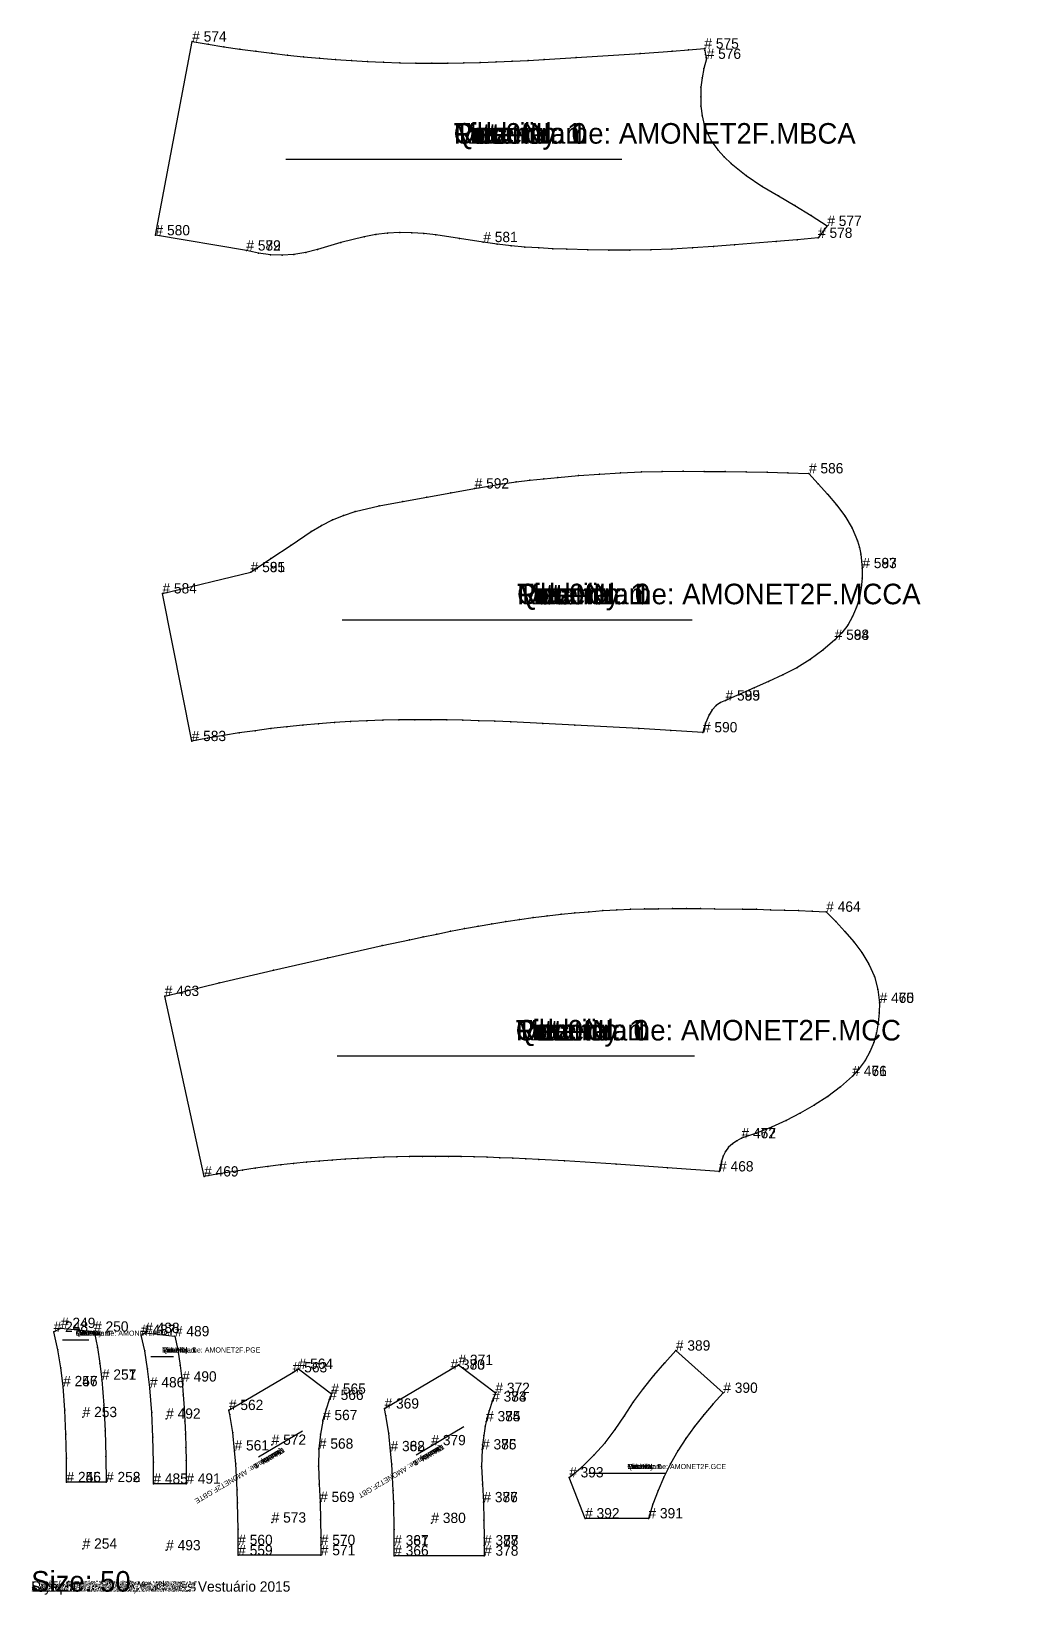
# Model space of a CAD drawing. Header units: metres. Extents: x 0 to 4558, y -3 to 2880.
# Drawn here: x 0 to 961, y -3 to 1517 of the extents above; entities that cross this region are included whole.
import ezdxf

# ---------------------------------------------------------------- set-up
doc = ezdxf.new("R2010")
doc.units = ezdxf.units.M

# ---------------------------------------------------------------- blocks, each defined once
blk = doc.blocks.new('1')
at = {"layer": '1'}
blk.add_text('Size: 50', height=10, dxfattribs=at).set_placement((0, 0))
blk = doc.blocks.new('2')
at = {"layer": '1'}
blk.add_text('Size: 50', height=20, dxfattribs=at).set_placement((0, 0))
blk = doc.blocks.new('3')
at = {"layer": '1'}
blk.add_text('Size: 50', height=20, dxfattribs=at).set_placement((0, 0))
blk = doc.blocks.new('4')
at = {"layer": '1'}
blk.add_text('Size: 50', height=20, dxfattribs=at).set_placement((0, 0))
blk = doc.blocks.new('5')
at = {"layer": '1'}
blk.add_text('Size: 50', height=5, dxfattribs=at).set_placement((0, 0))
blk = doc.blocks.new('6')
at = {"layer": '1'}
blk.add_text('Size: 50', height=20, dxfattribs=at).set_placement((0, 0))
blk = doc.blocks.new('7')
at = {"layer": '1'}
blk.add_text('Size: 50', height=20, dxfattribs=at).set_placement((0, 0))
blk = doc.blocks.new('8')
at = {"layer": '1'}
blk.add_lwpolyline([(1061.6, 883.5), (1061.6, 898.2), (1061, 913), (1060, 927.7), (1058.3, 942.3), (1055.6, 956.8), (1052.1, 971.1), (1046.7, 987.3), (1040.8, 1003.3), (1033.6, 1018.7), (1076.5, 1057.3), (1083.3, 1063.2), (1125.8, 1041.5), (1124.3, 1032.7), (1123.9, 1029), (1123, 1021.6), (1122.3, 1014.2), (1122.1, 1010.4), (1121.7, 1005.6), (1121.6, 996), (1122, 986.4), (1122.4, 981.6), (1124.8, 962.8), (1127.6, 944.1), (1129.4, 925.3), (1129.8, 918.3), (1130.2, 904.4), (1130.3, 890.5), (1130.3, 883.5)], close=True, dxfattribs=at)
at = {"layer": '13'}
for p in [(1091.3, 950.2), (1091.3, 814.5)]:
    blk.add_point(p, dxfattribs=at)
at = {"layer": '2'}
for p in [(1076.5, 1057.3), (1083.3, 1063.2), (1125.8, 1041.5), (1033.6, 1018.7), (1124.3, 1032.7), (1122.1, 1010.4), (1122.4, 981.6), (1052.1, 971.1), (1129.4, 925.3), (1061.6, 883.5), (1130.3, 883.5)]:
    blk.add_point(p, dxfattribs=at)
at = {"layer": '3'}
for p in [(1123, 1021.6), (1123.9, 1029), (1040.8, 1003.3), (1121.7, 1005.6), (1122.3, 1014.2), (1121.6, 996), (1046.7, 987.3), (1122, 986.4), (1124.8, 962.8), (1055.6, 956.8), (1058.3, 942.3), (1127.6, 944.1), (1060, 927.7), (1061, 913), (1129.8, 918.3), (1061.6, 898.2), (1130.2, 904.4), (1130.3, 890.5)]:
    blk.add_point(p, dxfattribs=at)
at = {"layer": '4'}
for p in [(1076.5, 1057.3, 4.4), (1124.3, 1032.7, 3.6), (1122.1, 1010.4, 3), (1122.4, 981.6, 3), (1052.1, 971.1, 3), (1129.4, 925.3, 3), (1061.6, 883.5, 3), (1130.3, 883.5, 3)]:
    blk.add_point(p, dxfattribs=at)
at = {"layer": '7'}
blk.add_line((1059.5, 1016.9), (1107.9, 1016.9), dxfattribs=at)
at = {"layer": '84'}
blk.add_lwpolyline([(1061.6, 883.5), (1061.6, 898.2), (1061, 913), (1060, 927.7), (1058.3, 942.3), (1055.6, 956.8), (1052.1, 971.1), (1046.7, 987.3), (1040.8, 1003.3), (1033.6, 1018.7), (1076.5, 1057.3), (1083.3, 1063.2), (1125.8, 1041.5), (1124.3, 1032.7), (1123.9, 1029), (1123, 1021.6), (1122.3, 1014.2), (1122.1, 1010.4), (1121.7, 1005.6), (1121.6, 996), (1122, 986.4), (1122.4, 981.6), (1124.8, 962.8), (1127.6, 944.1), (1129.4, 925.3), (1129.8, 918.3), (1130.2, 904.4), (1130.3, 890.5), (1130.3, 883.5)], close=True, dxfattribs=at)
at = {"layer": '1'}
for s, height, p in [('# 176', 10, (1076.5, 1057.3)), ('# 177', 10, (1124.3, 1032.7)), ('Tilt: 0', 5, (1083.7, 1020.6)), ('Quantity: 1', 5, (1083.7, 1020.6)), ('Piece Name: AMONET2F.GC', 5, (1083.7, 1020.6)), ('Rotation: 0', 5, (1083.7, 1020.6)), ('Fold: N', 5, (1083.7, 1020.6)), ('Material: 1', 5, (1083.7, 1020.6)), ('# 178', 10, (1122.1, 1010.4)), ('# 179', 10, (1122.4, 981.6)), ('# 175', 10, (1052.1, 971.1)), ('# 180', 10, (1129.4, 925.3)), ('# 174', 10, (1061.6, 883.5)), ('# 181', 10, (1130.3, 883.5)), ('Size: 50', 5, (0, 0))]:
    blk.add_text(s, height=height, dxfattribs=at).set_placement(p)
at = {"layer": '13'}
for s, p in [('# 172', (1091.3, 950.2)), ('# 173', (1091.3, 814.5))]:
    blk.add_text(s, height=10, dxfattribs=at).set_placement(p)
at = {"layer": '2'}
for s, p in [('# 164', (1076.5, 1057.3)), ('# 165', (1083.3, 1063.2)), ('# 166', (1125.8, 1041.5)), ('# 167', (1124.3, 1032.7)), ('# 163', (1033.6, 1018.7)), ('# 168', (1122.1, 1010.4)), ('# 169', (1122.4, 981.6)), ('# 162', (1052.1, 971.1)), ('# 170', (1129.4, 925.3)), ('# 161', (1061.6, 883.5)), ('# 171', (1130.3, 883.5))]:
    blk.add_text(s, height=10, dxfattribs=at).set_placement(p)
blk = doc.blocks.new('9')
at = {"layer": '1'}
blk.add_text('Size: 50', height=5, dxfattribs=at).set_placement((0, 0))
blk = doc.blocks.new('10')
at = {"layer": '1'}
blk.add_text('Size: 50', height=20, dxfattribs=at).set_placement((0, 0))
blk = doc.blocks.new('11')
at = {"layer": '1'}
blk.add_lwpolyline([(34.3, 106.4), (34.3, 129.7), (33.7, 153.1), (32.6, 176.4), (31, 199.7), (28.7, 217.4), (25.9, 235.1), (21.8, 252.5), (28.9, 256.2), (61.1, 252.7), (64.5, 237.2), (66.8, 221.6), (68.7, 206), (70.6, 181.2), (71.9, 156.3), (72.6, 131.3), (72.7, 106.4)], close=True, dxfattribs=at)
at = {"layer": '13'}
for p in [(50, 169.6), (50, 41.7)]:
    blk.add_point(p, dxfattribs=at)
at = {"layer": '2'}
for p in [(21.8, 252.5), (28.9, 256.2), (61.1, 252.7), (31, 199.7), (68.7, 206), (34.3, 106.4), (72.7, 106.4)]:
    blk.add_point(p, dxfattribs=at)
at = {"layer": '3'}
for p in [(25.9, 235.1), (64.5, 237.2), (28.7, 217.4), (66.8, 221.6), (32.6, 176.4), (70.6, 181.2), (33.7, 153.1), (71.9, 156.3), (34.3, 129.7), (72.6, 131.3)]:
    blk.add_point(p, dxfattribs=at)
at = {"layer": '4'}
for p in [(31, 199.7, 3), (68.7, 206, 3), (34.3, 106.4, 3), (72.7, 106.4, 3)]:
    blk.add_point(p, dxfattribs=at)
at = {"layer": '7'}
blk.add_line((30.5, 244.9), (55.9, 244.9), dxfattribs=at)
at = {"layer": '84'}
blk.add_lwpolyline([(34.3, 106.4), (34.3, 129.7), (33.7, 153.1), (32.6, 176.4), (31, 199.7), (28.7, 217.4), (25.9, 235.1), (21.8, 252.5), (28.9, 256.2), (61.1, 252.7), (64.5, 237.2), (66.8, 221.6), (68.7, 206), (70.6, 181.2), (71.9, 156.3), (72.6, 131.3), (72.7, 106.4)], close=True, dxfattribs=at)
at = {"layer": '1'}
for s, height, p in [('Tilt: 0', 5, (43.2, 248.7)), ('Quantity: 1', 5, (43.2, 248.7)), ('Piece Name: AMONET2F.PG', 5, (43.2, 248.7)), ('Rotation: 0', 5, (43.2, 248.7)), ('Fold: N', 5, (43.2, 248.7)), ('Material: 1', 5, (43.2, 248.7)), ('# 257', 10, (68.7, 206)), ('# 256', 10, (31, 199.7)), ('# 255', 10, (34.3, 106.4)), ('# 258', 10, (72.7, 106.4)), ('Size: 50', 20, (0, 0))]:
    blk.add_text(s, height=height, dxfattribs=at).set_placement(p)
at = {"layer": '13'}
for s, p in [('# 253', (50, 169.6)), ('# 254', (50, 41.7))]:
    blk.add_text(s, height=10, dxfattribs=at).set_placement(p)
at = {"layer": '2'}
for s, p in [('# 248', (21.8, 252.5)), ('# 249', (28.9, 256.2)), ('# 250', (61.1, 252.7)), ('# 251', (68.7, 206)), ('# 247', (31, 199.7)), ('# 246', (34.3, 106.4)), ('# 252', (72.7, 106.4))]:
    blk.add_text(s, height=10, dxfattribs=at).set_placement(p)
blk = doc.blocks.new('12')
at = {"layer": '1'}
blk.add_text('Size: 50', height=5, dxfattribs=at).set_placement((0, 0))
blk = doc.blocks.new('13')
at = {"layer": '1'}
blk.add_text('Size: 50', height=10, dxfattribs=at).set_placement((0, 0))
blk = doc.blocks.new('14')
at = {"layer": '1'}
blk.add_text('Size: 50', height=20, dxfattribs=at).set_placement((0, 0))
blk = doc.blocks.new('15')
at = {"layer": '1'}
blk.add_text('Size: 50', height=20, dxfattribs=at).set_placement((0, 0))
blk = doc.blocks.new('16')
at = {"layer": '1'}
blk.add_text('Size: 50', height=20, dxfattribs=at).set_placement((0, 0))
blk = doc.blocks.new('17')
at = {"layer": '1'}
blk.add_text('Size: 50', height=10, dxfattribs=at).set_placement((0, 0))
blk = doc.blocks.new('18')
at = {"layer": '1'}
blk.add_lwpolyline([(353, 34.9), (353, 44.9), (352.9, 60.3), (352.5, 85.7), (352, 98.4), (351.4, 111.1), (350.5, 123.8), (349.4, 136.5), (347.6, 153.9), (344.9, 171.3), (343.6, 177.9), (407.7, 215.8), (415.5, 220.3), (451.4, 193.1), (450.7, 191.4), (449.5, 188.1), (448.6, 185.9), (448.2, 184.7), (445.3, 175.6), (443, 168), (442.3, 165.5), (441.4, 160.9), (440, 151.9), (438.8, 142.7), (438.4, 138.2), (438, 121.5), (438.8, 104.4), (439.7, 86.9), (440, 69.5), (440.3, 52.2), (440.3, 44.9), (440.3, 34.9)], close=True, dxfattribs=at)
at = {"layer": '13'}
for p in [(389.1, 142.3), (389.1, 66.7)]:
    blk.add_point(p, dxfattribs=at)
at = {"layer": '2'}
for p in [(407.7, 215.8), (415.5, 220.3), (448.2, 184.7), (451.4, 193.1), (343.6, 177.9), (442.3, 165.5), (438.4, 138.2), (349.4, 136.5), (439.7, 86.9), (353, 44.9), (353, 34.9), (440.3, 44.9), (440.3, 34.9)]:
    blk.add_point(p, dxfattribs=at)
at = {"layer": '3'}
for p in [(448.6, 185.9), (449.5, 188.1), (450.7, 191.4), (344.9, 171.3), (443, 168), (445.3, 175.6), (347.6, 153.9), (441.4, 160.9), (438.8, 142.7), (440, 151.9), (350.5, 123.8), (351.4, 111.1), (438, 121.5), (352, 98.4), (438.8, 104.4), (352.5, 85.7), (440, 69.5), (352.9, 60.3), (440.3, 52.2)]:
    blk.add_point(p, dxfattribs=at)
at = {"layer": '4'}
for p in [(407.7, 215.8, 3), (448.2, 184.7, 3), (442.3, 165.5, 3), (438.4, 138.2, 3), (349.4, 136.5, 3), (439.7, 86.9, 3), (353, 44.9, 3), (440.3, 44.9, 3)]:
    blk.add_point(p, dxfattribs=at)
at = {"layer": '7'}
blk.add_line((420.7, 160.1), (374.3, 132.7), dxfattribs=at)
at = {"layer": '84'}
blk.add_lwpolyline([(353, 34.9), (353, 44.9), (352.9, 60.3), (352.5, 85.7), (352, 98.4), (351.4, 111.1), (350.5, 123.8), (349.4, 136.5), (347.6, 153.9), (344.9, 171.3), (343.6, 177.9), (407.7, 215.8), (415.5, 220.3), (451.4, 193.1), (450.7, 191.4), (449.5, 188.1), (448.6, 185.9), (448.2, 184.7), (445.3, 175.6), (443, 168), (442.3, 165.5), (441.4, 160.9), (440, 151.9), (438.8, 142.7), (438.4, 138.2), (438, 121.5), (438.8, 104.4), (439.7, 86.9), (440, 69.5), (440.3, 52.2), (440.3, 44.9), (440.3, 34.9)], close=True, dxfattribs=at)
at = {"layer": '1'}
for s, height, p in [('# 383', 10, (407.7, 215.8)), ('# 384', 10, (448.2, 184.7)), ('# 385', 10, (442.3, 165.5)), ('# 382', 10, (349.4, 136.5)), ('# 386', 10, (438.4, 138.2)), ('# 387', 10, (439.7, 86.9)), ('# 381', 10, (353, 44.9)), ('# 388', 10, (440.3, 44.9)), ('Size: 50', 20, (0, 0))]:
    blk.add_text(s, height=height, dxfattribs=at).set_placement(p)
for s in ['Piece Name: AMONET2F.GBT', 'Quantity: 1', 'Rotation: 0', 'Material: 1', 'Fold: N', 'Tilt: 0']:
    blk.add_text(s, height=5, rotation=210.52, dxfattribs=at).set_placement((399.4, 143.2))
at = {"layer": '13'}
for s, p in [('# 379', (389.1, 142.3)), ('# 380', (389.1, 66.7))]:
    blk.add_text(s, height=10, dxfattribs=at).set_placement(p)
at = {"layer": '2'}
for s, p in [('# 371', (415.5, 220.3)), ('# 370', (407.7, 215.8)), ('# 372', (451.4, 193.1)), ('# 369', (343.6, 177.9)), ('# 373', (448.2, 184.7)), ('# 374', (442.3, 165.5)), ('# 368', (349.4, 136.5)), ('# 375', (438.4, 138.2)), ('# 376', (439.7, 86.9)), ('# 367', (353, 44.9)), ('# 377', (440.3, 44.9)), ('# 366', (353, 34.9)), ('# 378', (440.3, 34.9))]:
    blk.add_text(s, height=10, dxfattribs=at).set_placement(p)
blk = doc.blocks.new('19')
at = {"layer": '1'}
blk.add_lwpolyline([(626.9, 234.3), (673, 193.2), (663.3, 182.6), (654, 171.7), (645, 160.5), (636.5, 148.9), (628.7, 136.8), (621.7, 124.3), (615.3, 111.4), (609.6, 98.3), (604.6, 84.9), (600.2, 71.2), (538.6, 71.2), (523.1, 111), (535.6, 121.4), (547.2, 132.7), (558, 144.7), (567.9, 157.5), (576.9, 171), (585.7, 184.5), (595.3, 197.5), (605.5, 210.1), (616, 222.4)], close=True, dxfattribs=at)
at = {"layer": '2'}
for p in [(626.9, 234.3), (673, 193.2), (523.1, 111), (538.6, 71.2), (600.2, 71.2)]:
    blk.add_point(p, dxfattribs=at)
at = {"layer": '3'}
for p in [(616, 222.4), (605.5, 210.1), (585.7, 184.5), (595.3, 197.5), (663.3, 182.6), (576.9, 171), (654, 171.7), (567.9, 157.5), (645, 160.5), (558, 144.7), (628.7, 136.8), (636.5, 148.9), (547.2, 132.7), (621.7, 124.3), (535.6, 121.4), (615.3, 111.4), (609.6, 98.3), (604.6, 84.9)]:
    blk.add_point(p, dxfattribs=at)
at = {"layer": '7'}
blk.add_line((542.3, 115.3), (617.2, 115.3), dxfattribs=at)
at = {"layer": '84'}
blk.add_lwpolyline([(626.9, 234.3), (673, 193.2), (663.3, 182.6), (654, 171.7), (645, 160.5), (636.5, 148.9), (628.7, 136.8), (621.7, 124.3), (615.3, 111.4), (609.6, 98.3), (604.6, 84.9), (600.2, 71.2), (538.6, 71.2), (523.1, 111), (535.6, 121.4), (547.2, 132.7), (558, 144.7), (567.9, 157.5), (576.9, 171), (585.7, 184.5), (595.3, 197.5), (605.5, 210.1), (616, 222.4)], close=True, dxfattribs=at)
at = {"layer": '1'}
for s, p in [('Tilt: 0', (579.7, 119.1)), ('Quantity: 1', (579.7, 119.1)), ('Piece Name: AMONET2F.GCE', (579.7, 119.1)), ('Rotation: 0', (579.7, 119.1)), ('Fold: N', (579.7, 119.1)), ('Material: 1', (579.7, 119.1)), ('Size: 50', (0, 0))]:
    blk.add_text(s, height=5, dxfattribs=at).set_placement(p)
at = {"layer": '2'}
for s, p in [('# 389', (626.9, 234.3)), ('# 390', (673, 193.2)), ('# 393', (523.1, 111)), ('# 392', (538.6, 71.2)), ('# 391', (600.2, 71.2))]:
    blk.add_text(s, height=10, dxfattribs=at).set_placement(p)
blk = doc.blocks.new('20')
at = {"layer": '1'}
blk.add_text('Size: 50', height=5, dxfattribs=at).set_placement((0, 0))
blk = doc.blocks.new('21')
at = {"layer": '1'}
blk.add_text('Size: 50', height=20, dxfattribs=at).set_placement((0, 0))
blk = doc.blocks.new('22')
at = {"layer": '1'}
blk.add_text('Size: 50', height=20, dxfattribs=at).set_placement((0, 0))
blk = doc.blocks.new('23')
at = {"layer": '1'}
blk.add_lwpolyline([(129.8, 578.9), (182.7, 591.6), (235.5, 604), (288.4, 616.1), (341.3, 627.9), (367.9, 633.6), (381.2, 636.5), (394.5, 639.2), (407.8, 641.9), (421.2, 644.4), (434.6, 646.9), (448, 649.2), (461.4, 651.4), (474.8, 653.4), (488.2, 655.2), (501.7, 656.9), (515.2, 658.5), (528.7, 659.8), (542.2, 660.9), (555.8, 661.9), (569.4, 662.6), (582.9, 663.2), (596.5, 663.6), (610.1, 663.8), (623.7, 663.9), (637.3, 664), (650.9, 663.9), (664.5, 663.8), (691.7, 663.4), (705.2, 663.2), (718.8, 662.8), (732.4, 662.5), (746, 662), (759.5, 661.5), (773.1, 660.8), (782.3, 651.4), (791.2, 641.7), (799.8, 631.7), (807.7, 621.2), (814.6, 609.9), (819.9, 597.9), (823.4, 585.4), (825, 572.2), (824.7, 562.5), (823.6, 552.8), (822, 543.1), (819.4, 533.7), (815.6, 524.7), (810.8, 516.2), (805.1, 508.4), (798.5, 501.1), (786.9, 490.6), (774.6, 481.1), (761.5, 472.7), (747.9, 465.1), (734, 458), (719.9, 451.6), (705.4, 445.7), (690.7, 440.6), (686.1, 438.3), (681.9, 435.4), (678.1, 431.9), (675, 427.9), (672.8, 423.3), (671.3, 418.3), (668.9, 408.4), (618.8, 412), (568.7, 415.4), (518.6, 418.6), (493.5, 420), (480.9, 420.7), (468.4, 421.3), (455.8, 421.8), (443.3, 422.2), (430.7, 422.5), (418.2, 422.8), (405.6, 423), (393, 423), (380.5, 423), (367.9, 422.9), (355.4, 422.6), (342.8, 422.2), (330.3, 421.7), (317.7, 421.1), (305.2, 420.4), (292.6, 419.5), (280.1, 418.5), (267.6, 417.4), (255.1, 416.1), (242.7, 414.7), (230.2, 413.2), (217.8, 411.5), (205.3, 409.7), (192.9, 407.8), (180.5, 405.7), (168.1, 403.5)], close=True, dxfattribs=at)
at = {"layer": '2'}
for p in [(773.1, 660.8), (129.8, 578.9), (825, 572.2), (798.5, 501.1), (690.7, 440.6), (168.1, 403.5), (668.9, 408.4)]:
    blk.add_point(p, dxfattribs=at)
at = {"layer": '3'}
for p in [(488.2, 655.2), (501.7, 656.9), (515.2, 658.5), (528.7, 659.8), (542.2, 660.9), (555.8, 661.9), (569.4, 662.6), (582.9, 663.2), (596.5, 663.6), (610.1, 663.8), (623.7, 663.9), (637.3, 664), (650.9, 663.9), (664.5, 663.8), (691.7, 663.4), (705.2, 663.2), (718.8, 662.8), (732.4, 662.5), (746, 662), (759.5, 661.5), (394.5, 639.2), (407.8, 641.9), (421.2, 644.4), (434.6, 646.9), (448, 649.2), (461.4, 651.4), (474.8, 653.4), (782.3, 651.4), (791.2, 641.7), (341.3, 627.9), (367.9, 633.6), (381.2, 636.5), (799.8, 631.7), (288.4, 616.1), (807.7, 621.2), (814.6, 609.9), (235.5, 604), (819.9, 597.9), (182.7, 591.6), (823.4, 585.4), (824.7, 562.5), (823.6, 552.8), (819.4, 533.7), (822, 543.1), (815.6, 524.7), (805.1, 508.4), (810.8, 516.2), (786.9, 490.6), (761.5, 472.7), (774.6, 481.1), (734, 458), (747.9, 465.1), (705.4, 445.7), (719.9, 451.6), (675, 427.9), (678.1, 431.9), (681.9, 435.4), (686.1, 438.3), (217.8, 411.5), (230.2, 413.2), (242.7, 414.7), (255.1, 416.1), (267.6, 417.4), (280.1, 418.5), (292.6, 419.5), (305.2, 420.4), (317.7, 421.1), (330.3, 421.7), (342.8, 422.2), (355.4, 422.6), (367.9, 422.9), (380.5, 423), (393, 423), (405.6, 423), (418.2, 422.8), (430.7, 422.5), (443.3, 422.2), (455.8, 421.8), (468.4, 421.3), (480.9, 420.7), (493.5, 420), (518.6, 418.6), (568.7, 415.4), (618.8, 412), (671.3, 418.3), (672.8, 423.3), (180.5, 405.7), (192.9, 407.8), (205.3, 409.7)]:
    blk.add_point(p, dxfattribs=at)
at = {"layer": '4'}
for p in [(825, 572.2, 7.5), (798.5, 501.1, 7.5), (690.7, 440.6, 7.5)]:
    blk.add_point(p, dxfattribs=at)
at = {"layer": '7'}
blk.add_line((297.4, 520.7), (645, 520.7), dxfattribs=at)
at = {"layer": '84'}
blk.add_lwpolyline([(129.8, 578.9), (182.7, 591.6), (235.5, 604), (288.4, 616.1), (341.3, 627.9), (367.9, 633.6), (381.2, 636.5), (394.5, 639.2), (407.8, 641.9), (421.2, 644.4), (434.6, 646.9), (448, 649.2), (461.4, 651.4), (474.8, 653.4), (488.2, 655.2), (501.7, 656.9), (515.2, 658.5), (528.7, 659.8), (542.2, 660.9), (555.8, 661.9), (569.4, 662.6), (582.9, 663.2), (596.5, 663.6), (610.1, 663.8), (623.7, 663.9), (637.3, 664), (650.9, 663.9), (664.5, 663.8), (691.7, 663.4), (705.2, 663.2), (718.8, 662.8), (732.4, 662.5), (746, 662), (759.5, 661.5), (773.1, 660.8), (782.3, 651.4), (791.2, 641.7), (799.8, 631.7), (807.7, 621.2), (814.6, 609.9), (819.9, 597.9), (823.4, 585.4), (825, 572.2), (824.7, 562.5), (823.6, 552.8), (822, 543.1), (819.4, 533.7), (815.6, 524.7), (810.8, 516.2), (805.1, 508.4), (798.5, 501.1), (786.9, 490.6), (774.6, 481.1), (761.5, 472.7), (747.9, 465.1), (734, 458), (719.9, 451.6), (705.4, 445.7), (690.7, 440.6), (686.1, 438.3), (681.9, 435.4), (678.1, 431.9), (675, 427.9), (672.8, 423.3), (671.3, 418.3), (668.9, 408.4), (618.8, 412), (568.7, 415.4), (518.6, 418.6), (493.5, 420), (480.9, 420.7), (468.4, 421.3), (455.8, 421.8), (443.3, 422.2), (430.7, 422.5), (418.2, 422.8), (405.6, 423), (393, 423), (380.5, 423), (367.9, 422.9), (355.4, 422.6), (342.8, 422.2), (330.3, 421.7), (317.7, 421.1), (305.2, 420.4), (292.6, 419.5), (280.1, 418.5), (267.6, 417.4), (255.1, 416.1), (242.7, 414.7), (230.2, 413.2), (217.8, 411.5), (205.3, 409.7), (192.9, 407.8), (180.5, 405.7), (168.1, 403.5)], close=True, dxfattribs=at)
at = {"layer": '1'}
for s, height, p in [('# 470', 10, (825, 572.2)), ('Tilt: 0', 20, (471.2, 535.7)), ('Quantity: 1', 20, (471.2, 535.7)), ('Piece Name: AMONET2F.MCC', 20, (471.2, 535.7)), ('Rotation: 0', 20, (471.2, 535.7)), ('Fold: N', 20, (471.2, 535.7)), ('Material: 1', 20, (471.2, 535.7)), ('# 471', 10, (798.5, 501.1)), ('# 472', 10, (690.7, 440.6)), ('Size: 50', 20, (0, 0))]:
    blk.add_text(s, height=height, dxfattribs=at).set_placement(p)
at = {"layer": '2'}
for s, p in [('# 464', (773.1, 660.8)), ('# 463', (129.8, 578.9)), ('# 465', (825, 572.2)), ('# 466', (798.5, 501.1)), ('# 467', (690.7, 440.6)), ('# 469', (168.1, 403.5)), ('# 468', (668.9, 408.4))]:
    blk.add_text(s, height=10, dxfattribs=at).set_placement(p)
blk = doc.blocks.new('24')
at = {"layer": '1'}
blk.add_lwpolyline([(1472.1, 1312.9), (1461.2, 1313.8), (1444.9, 1315.4), (1428.6, 1317.1), (1412.4, 1318.9), (1396.1, 1321), (1377.3, 1323.5), (1358.4, 1326.3), (1339.6, 1329.4), (1320.9, 1332.9), (1302.2, 1336.7), (1283.6, 1341), (1265.1, 1345.6), (1246.6, 1350.5), (1235.5, 1353.2), (1224.6, 1356.5), (1203.2, 1364), (1192.8, 1368.1), (1182.6, 1372.7), (1172.9, 1378), (1163.9, 1384.6), (1156.2, 1392.1), (1149.7, 1400.8), (1144.5, 1410.1), (1140.9, 1420), (1139.1, 1429.3), (1138.8, 1439), (1140, 1448.9), (1142.5, 1459.2), (1168.3, 1456.7), (1223, 1450), (1277.6, 1443.4), (1332.4, 1436.7), (1387.1, 1430.1), (1496.5, 1416.8), (1511, 1415.2), (1525.5, 1413.8), (1540, 1412.5), (1554.5, 1411.3), (1569, 1410.4), (1583.5, 1409.6), (1598.1, 1409), (1612.6, 1408.6), (1627.1, 1408.4), (1641.7, 1408.4), (1656.2, 1408.6), (1670.7, 1408.8), (1685.3, 1409.2), (1699.8, 1409.7), (1728.9, 1410.6), (1786.8, 1412.5), (1815.8, 1413.5), (1844.8, 1414.7), (1873.5, 1415.5), (1878.9, 1412.5), (1865, 1336.3), (1861, 1294.2), (1665.5, 1294.2), (1649.3, 1295.1), (1633.2, 1296.1), (1617.1, 1297.3), (1601, 1298.6), (1584.9, 1300.2), (1568.8, 1301.9), (1536.6, 1305.4)], close=True, dxfattribs=at)
at = {"layer": '2'}
for p in [(1142.5, 1459.2), (1168.3, 1456.7), (1496.5, 1416.8), (1844.8, 1414.7), (1873.5, 1415.5), (1878.9, 1412.5), (1246.6, 1350.5), (1865, 1336.3), (1461.2, 1313.8), (1472.1, 1312.9), (1665.5, 1294.2), (1861, 1294.2)]:
    blk.add_point(p, dxfattribs=at)
at = {"layer": '3'}
for p in [(1140, 1448.9), (1223, 1450), (1138.8, 1439), (1139.1, 1429.3), (1277.6, 1443.4), (1332.4, 1436.7), (1387.1, 1430.1), (1140.9, 1420), (1511, 1415.2), (1525.5, 1413.8), (1815.8, 1413.5), (1144.5, 1410.1), (1149.7, 1400.8), (1540, 1412.5), (1554.5, 1411.3), (1569, 1410.4), (1583.5, 1409.6), (1598.1, 1409), (1612.6, 1408.6), (1627.1, 1408.4), (1641.7, 1408.4), (1656.2, 1408.6), (1670.7, 1408.8), (1685.3, 1409.2), (1699.8, 1409.7), (1728.9, 1410.6), (1786.8, 1412.5), (1156.2, 1392.1), (1163.9, 1384.6), (1172.9, 1378), (1182.6, 1372.7), (1192.8, 1368.1), (1203.2, 1364), (1224.6, 1356.5), (1235.5, 1353.2), (1265.1, 1345.6), (1283.6, 1341), (1302.2, 1336.7), (1320.9, 1332.9), (1339.6, 1329.4), (1358.4, 1326.3), (1377.3, 1323.5), (1396.1, 1321), (1412.4, 1318.9), (1428.6, 1317.1), (1444.9, 1315.4), (1536.6, 1305.4), (1568.8, 1301.9), (1584.9, 1300.2), (1601, 1298.6), (1617.1, 1297.3), (1633.2, 1296.1), (1649.3, 1295.1)]:
    blk.add_point(p, dxfattribs=at)
at = {"layer": '7'}
blk.add_line((1357.4, 1368.5), (1727.4, 1368.5), dxfattribs=at)
at = {"layer": '84'}
blk.add_lwpolyline([(1472.1, 1312.9), (1461.2, 1313.8), (1444.9, 1315.4), (1428.6, 1317.1), (1412.4, 1318.9), (1396.1, 1321), (1377.3, 1323.5), (1358.4, 1326.3), (1339.6, 1329.4), (1320.9, 1332.9), (1302.2, 1336.7), (1283.6, 1341), (1265.1, 1345.6), (1246.6, 1350.5), (1235.5, 1353.2), (1224.6, 1356.5), (1203.2, 1364), (1192.8, 1368.1), (1182.6, 1372.7), (1172.9, 1378), (1163.9, 1384.6), (1156.2, 1392.1), (1149.7, 1400.8), (1144.5, 1410.1), (1140.9, 1420), (1139.1, 1429.3), (1138.8, 1439), (1140, 1448.9), (1142.5, 1459.2), (1168.3, 1456.7), (1223, 1450), (1277.6, 1443.4), (1332.4, 1436.7), (1387.1, 1430.1), (1496.5, 1416.8), (1511, 1415.2), (1525.5, 1413.8), (1540, 1412.5), (1554.5, 1411.3), (1569, 1410.4), (1583.5, 1409.6), (1598.1, 1409), (1612.6, 1408.6), (1627.1, 1408.4), (1641.7, 1408.4), (1656.2, 1408.6), (1670.7, 1408.8), (1685.3, 1409.2), (1699.8, 1409.7), (1728.9, 1410.6), (1786.8, 1412.5), (1815.8, 1413.5), (1844.8, 1414.7), (1873.5, 1415.5), (1878.9, 1412.5), (1865, 1336.3), (1861, 1294.2), (1665.5, 1294.2), (1649.3, 1295.1), (1633.2, 1296.1), (1617.1, 1297.3), (1601, 1298.6), (1584.9, 1300.2), (1568.8, 1301.9), (1536.6, 1305.4)], close=True, dxfattribs=at)
at = {"layer": '1'}
for s, p in [('Tilt: 0', (1542.4, 1383.5)), ('Quantity: 1', (1542.4, 1383.5)), ('Piece Name: AMONET2F.P10', (1542.4, 1383.5)), ('Rotation: 0', (1542.4, 1383.5)), ('Fold: N', (1542.4, 1383.5)), ('Material: 1', (1542.4, 1383.5)), ('Size: 50', (0, 0))]:
    blk.add_text(s, height=20, dxfattribs=at).set_placement(p)
at = {"layer": '2'}
for s, p in [('# 476', (1142.5, 1459.2)), ('# 477', (1168.3, 1456.7)), ('# 478', (1496.5, 1416.8)), ('# 479', (1844.8, 1414.7)), ('# 480', (1873.5, 1415.5)), ('# 481', (1878.9, 1412.5)), ('# 475', (1246.6, 1350.5)), ('# 482', (1865, 1336.3)), ('# 474', (1461.2, 1313.8)), ('# 473', (1472.1, 1312.9)), ('# 484', (1665.5, 1294.2)), ('# 483', (1861, 1294.2))]:
    blk.add_text(s, height=10, dxfattribs=at).set_placement(p)
blk = doc.blocks.new('25')
at = {"layer": '1'}
blk.add_lwpolyline([(118.8, 104.9), (118.8, 125.8), (118.2, 150), (117.1, 174.2), (115.4, 198.2), (115.4, 198.5), (113.1, 216.4), (110.3, 234.2), (106.8, 249.4), (110.8, 251.4), (139.7, 248.2), (142.6, 235.1), (144.8, 219.7), (146.8, 204.2), (147.8, 191.4), (148.7, 178.6), (149.4, 165.8), (150, 153), (150.4, 140.2), (150.6, 127.3), (150.8, 104.9)], close=True, dxfattribs=at)
at = {"layer": '13'}
for p in [(131.2, 168.1), (131.2, 40.2)]:
    blk.add_point(p, dxfattribs=at)
at = {"layer": '2'}
for p in [(106.8, 249.4), (110.8, 251.4), (139.7, 248.2), (115.4, 198.5), (146.8, 204.2), (118.8, 104.9), (150.8, 104.9)]:
    blk.add_point(p, dxfattribs=at)
at = {"layer": '3'}
for p in [(110.3, 234.2), (142.6, 235.1), (113.1, 216.4), (144.8, 219.7), (115.4, 198.2), (147.8, 191.4), (117.1, 174.2), (148.7, 178.6), (149.4, 165.8), (150, 153), (118.2, 150), (150.4, 140.2), (118.8, 125.8), (150.6, 127.3)]:
    blk.add_point(p, dxfattribs=at)
at = {"layer": '7'}
blk.add_line((116.4, 228.7), (138.3, 228.7), dxfattribs=at)
at = {"layer": '84'}
blk.add_lwpolyline([(118.8, 104.9), (118.8, 125.8), (118.2, 150), (117.1, 174.2), (115.4, 198.2), (115.4, 198.5), (113.1, 216.4), (110.3, 234.2), (106.8, 249.4), (110.8, 251.4), (139.7, 248.2), (142.6, 235.1), (144.8, 219.7), (146.8, 204.2), (147.8, 191.4), (148.7, 178.6), (149.4, 165.8), (150, 153), (150.4, 140.2), (150.6, 127.3), (150.8, 104.9)], close=True, dxfattribs=at)
at = {"layer": '1'}
for s, height, p in [('Tilt: 0', 5, (127.3, 232.4)), ('Quantity: 1', 5, (127.3, 232.4)), ('Piece Name: AMONET2F.PGE', 5, (127.3, 232.4)), ('Rotation: 0', 5, (127.3, 232.4)), ('Fold: N', 5, (127.3, 232.4)), ('Material: 1', 5, (127.3, 232.4)), ('Size: 50', 20, (0, 0))]:
    blk.add_text(s, height=height, dxfattribs=at).set_placement(p)
at = {"layer": '13'}
for s, p in [('# 492', (131.2, 168.1)), ('# 493', (131.2, 40.2))]:
    blk.add_text(s, height=10, dxfattribs=at).set_placement(p)
at = {"layer": '2'}
for s, p in [('# 487', (106.8, 249.4)), ('# 488', (110.8, 251.4)), ('# 489', (139.7, 248.2)), ('# 490', (146.8, 204.2)), ('# 486', (115.4, 198.5)), ('# 485', (118.8, 104.9)), ('# 491', (150.8, 104.9))]:
    blk.add_text(s, height=10, dxfattribs=at).set_placement(p)
blk = doc.blocks.new('26')
at = {"layer": '1'}
blk.add_text('Size: 50', height=5, dxfattribs=at).set_placement((0, 0))
blk = doc.blocks.new('27')
at = {"layer": '1'}
blk.add_text('Size: 50', height=20, dxfattribs=at).set_placement((0, 0))
blk = doc.blocks.new('28')
at = {"layer": '1'}
blk.add_text('Size: 50', height=20, dxfattribs=at).set_placement((0, 0))
blk = doc.blocks.new('29')
at = {"layer": '1'}
blk.add_lwpolyline([(201.3, 35.3), (201.3, 45.3), (201.2, 60.7), (200.7, 86.2), (200.3, 99), (199.6, 111.7), (198.8, 124.3), (197.7, 136.9), (197.7, 137.2), (195.9, 154.8), (193.1, 172.3), (192.2, 176.5), (254.3, 213.1), (260, 216.5), (291.9, 192.3), (291.5, 191.1), (290.6, 188.8), (290, 187.1), (289.7, 186.3), (286.7, 177.2), (284.5, 169.5), (283.7, 166.7), (283.5, 165.8), (281.3, 152.9), (279.7, 138.9), (279.7, 138.5), (279.3, 121.9), (280, 104.6), (280.9, 87.1), (281.3, 69.8), (281.6, 52.5), (281.6, 45.3), (281.6, 35.3)], close=True, dxfattribs=at)
at = {"layer": '13'}
for p in [(233.8, 142.7), (233.8, 67.1)]:
    blk.add_point(p, dxfattribs=at)
at = {"layer": '2'}
for p in [(254.3, 213.1), (260, 216.5), (289.7, 186.3), (291.9, 192.3), (192.2, 176.5), (283.7, 166.7), (197.7, 137.2), (279.7, 138.9), (280.9, 87.1), (201.3, 45.3), (201.3, 35.3), (281.6, 45.3), (281.6, 35.3)]:
    blk.add_point(p, dxfattribs=at)
at = {"layer": '3'}
for p in [(290, 187.1), (290.6, 188.8), (291.5, 191.1), (193.1, 172.3), (284.5, 169.5), (286.7, 177.2), (195.9, 154.8), (281.3, 152.9), (283.5, 165.8), (197.7, 136.9), (279.7, 138.5), (198.8, 124.3), (279.3, 121.9), (199.6, 111.7), (200.3, 99), (280, 104.6), (200.7, 86.2), (281.3, 69.8), (201.2, 60.7), (281.6, 52.5)]:
    blk.add_point(p, dxfattribs=at)
at = {"layer": '7'}
blk.add_line((263.9, 156.1), (221, 130.8), dxfattribs=at)
at = {"layer": '84'}
blk.add_lwpolyline([(201.3, 35.3), (201.3, 45.3), (201.2, 60.7), (200.7, 86.2), (200.3, 99), (199.6, 111.7), (198.8, 124.3), (197.7, 136.9), (197.7, 137.2), (195.9, 154.8), (193.1, 172.3), (192.2, 176.5), (254.3, 213.1), (260, 216.5), (291.9, 192.3), (291.5, 191.1), (290.6, 188.8), (290, 187.1), (289.7, 186.3), (286.7, 177.2), (284.5, 169.5), (283.7, 166.7), (283.5, 165.8), (281.3, 152.9), (279.7, 138.9), (279.7, 138.5), (279.3, 121.9), (280, 104.6), (280.9, 87.1), (281.3, 69.8), (281.6, 52.5), (281.6, 45.3), (281.6, 35.3)], close=True, dxfattribs=at)
at = {"layer": '1'}
for s in ['Piece Name: AMONET2F.GBTE', 'Quantity: 1', 'Rotation: 0', 'Material: 1', 'Fold: N', 'Tilt: 0']:
    blk.add_text(s, height=5, rotation=210.52, dxfattribs=at).set_placement((244.3, 140.2))
blk.add_text('Size: 50', height=20, dxfattribs=at).set_placement((0, 0))
at = {"layer": '13'}
for s, p in [('# 572', (233.8, 142.7)), ('# 573', (233.8, 67.1))]:
    blk.add_text(s, height=10, dxfattribs=at).set_placement(p)
at = {"layer": '2'}
for s, p in [('# 563', (254.3, 213.1)), ('# 564', (260, 216.5)), ('# 565', (291.9, 192.3)), ('# 562', (192.2, 176.5)), ('# 566', (289.7, 186.3)), ('# 567', (283.7, 166.7)), ('# 561', (197.7, 137.2)), ('# 568', (279.7, 138.9)), ('# 569', (280.9, 87.1)), ('# 560', (201.3, 45.3)), ('# 570', (281.6, 45.3)), ('# 559', (201.3, 35.3)), ('# 571', (281.6, 35.3))]:
    blk.add_text(s, height=10, dxfattribs=at).set_placement(p)
blk = doc.blocks.new('30')
at = {"layer": '1'}
blk.add_lwpolyline([(156.5, 1506.6), (171.9, 1504), (187.4, 1501.6), (202.8, 1499.3), (218.3, 1497.2), (233.8, 1495.3), (249.3, 1493.5), (264.8, 1491.9), (280.3, 1490.5), (295.9, 1489.3), (311.5, 1488.2), (327.1, 1487.4), (342.7, 1486.7), (358.3, 1486.1), (373.9, 1485.8), (389.5, 1485.6), (405.2, 1485.7), (420.8, 1485.9), (436.4, 1486.3), (452, 1486.8), (467.6, 1487.5), (483.2, 1488.3), (498.8, 1489.1), (530, 1491), (592.3, 1495), (623.4, 1497.3), (639, 1498.5), (654.6, 1499.8), (655, 1497.9), (655.8, 1494.2), (656.4, 1491.3), (656.8, 1489.8), (654.2, 1480.6), (652.4, 1471.4), (651.3, 1462.2), (651, 1452.9), (651.3, 1443.7), (652.4, 1434.6), (654.4, 1425.7), (657.6, 1417.2), (662, 1409.1), (667.6, 1401.5), (673.9, 1394.5), (680.8, 1388), (695.2, 1376.4), (710.5, 1366.1), (726.6, 1356.6), (742.7, 1347.4), (758.6, 1337.6), (774.1, 1327.4), (765.1, 1315.8), (744.8, 1314), (724.5, 1312.2), (683.8, 1309), (663.5, 1307.5), (643.1, 1306.1), (622.8, 1305), (602.4, 1304.2), (582, 1303.8), (561.6, 1303.8), (541.3, 1304.1), (520.9, 1304.8), (507.3, 1305.3), (493.7, 1306), (480.1, 1306.9), (466.6, 1308.1), (453.1, 1309.8), (439.6, 1311.7), (416.6, 1315.3), (393.5, 1318.8), (381.8, 1320), (370, 1320.8), (358.3, 1320.9), (346.6, 1320.3), (335.1, 1319), (323.6, 1316.9), (301, 1311.3), (278.3, 1304.5), (267, 1301.6), (255.5, 1299.7), (244.1, 1299), (232.5, 1299.5), (220.9, 1301), (209.2, 1303.5), (120.9, 1318.3)], close=True, dxfattribs=at)
at = {"layer": '2'}
for p in [(156.5, 1506.6), (654.6, 1499.8), (656.8, 1489.8), (774.1, 1327.4), (120.9, 1318.3), (765.1, 1315.8), (209.2, 1303.5)]:
    blk.add_point(p, dxfattribs=at)
at = {"layer": '3'}
for p in [(171.9, 1504), (187.4, 1501.6), (202.8, 1499.3), (218.3, 1497.2), (233.8, 1495.3), (249.3, 1493.5), (264.8, 1491.9), (280.3, 1490.5), (295.9, 1489.3), (530, 1491), (592.3, 1495), (623.4, 1497.3), (639, 1498.5), (655, 1497.9), (655.8, 1494.2), (656.4, 1491.3), (311.5, 1488.2), (327.1, 1487.4), (342.7, 1486.7), (358.3, 1486.1), (373.9, 1485.8), (389.5, 1485.6), (405.2, 1485.7), (420.8, 1485.9), (436.4, 1486.3), (452, 1486.8), (467.6, 1487.5), (483.2, 1488.3), (498.8, 1489.1), (654.2, 1480.6), (651.3, 1462.2), (652.4, 1471.4), (651, 1452.9), (651.3, 1443.7), (652.4, 1434.6), (654.4, 1425.7), (657.6, 1417.2), (662, 1409.1), (667.6, 1401.5), (673.9, 1394.5), (680.8, 1388), (695.2, 1376.4), (710.5, 1366.1), (726.6, 1356.6), (742.7, 1347.4), (758.6, 1337.6), (301, 1311.3), (323.6, 1316.9), (335.1, 1319), (346.6, 1320.3), (358.3, 1320.9), (370, 1320.8), (381.8, 1320), (393.5, 1318.8), (416.6, 1315.3), (439.6, 1311.7), (453.1, 1309.8), (466.6, 1308.1), (663.5, 1307.5), (683.8, 1309), (724.5, 1312.2), (744.8, 1314), (220.9, 1301), (232.5, 1299.5), (244.1, 1299), (255.5, 1299.7), (267, 1301.6), (278.3, 1304.5), (480.1, 1306.9), (493.7, 1306), (507.3, 1305.3), (520.9, 1304.8), (541.3, 1304.1), (561.6, 1303.8), (582, 1303.8), (602.4, 1304.2), (622.8, 1305), (643.1, 1306.1)]:
    blk.add_point(p, dxfattribs=at)
at = {"layer": '4'}
for p in [(439.6, 1311.7, 7.5), (209.2, 1303.5, 7.5)]:
    blk.add_point(p, dxfattribs=at)
at = {"layer": '7'}
blk.add_line((247.6, 1392.4), (574.2, 1392.4), dxfattribs=at)
at = {"layer": '84'}
blk.add_lwpolyline([(156.5, 1506.6), (171.9, 1504), (187.4, 1501.6), (202.8, 1499.3), (218.3, 1497.2), (233.8, 1495.3), (249.3, 1493.5), (264.8, 1491.9), (280.3, 1490.5), (295.9, 1489.3), (311.5, 1488.2), (327.1, 1487.4), (342.7, 1486.7), (358.3, 1486.1), (373.9, 1485.8), (389.5, 1485.6), (405.2, 1485.7), (420.8, 1485.9), (436.4, 1486.3), (452, 1486.8), (467.6, 1487.5), (483.2, 1488.3), (498.8, 1489.1), (530, 1491), (592.3, 1495), (623.4, 1497.3), (639, 1498.5), (654.6, 1499.8), (655, 1497.9), (655.8, 1494.2), (656.4, 1491.3), (656.8, 1489.8), (654.2, 1480.6), (652.4, 1471.4), (651.3, 1462.2), (651, 1452.9), (651.3, 1443.7), (652.4, 1434.6), (654.4, 1425.7), (657.6, 1417.2), (662, 1409.1), (667.6, 1401.5), (673.9, 1394.5), (680.8, 1388), (695.2, 1376.4), (710.5, 1366.1), (726.6, 1356.6), (742.7, 1347.4), (758.6, 1337.6), (774.1, 1327.4), (765.1, 1315.8), (744.8, 1314), (724.5, 1312.2), (683.8, 1309), (663.5, 1307.5), (643.1, 1306.1), (622.8, 1305), (602.4, 1304.2), (582, 1303.8), (561.6, 1303.8), (541.3, 1304.1), (520.9, 1304.8), (507.3, 1305.3), (493.7, 1306), (480.1, 1306.9), (466.6, 1308.1), (453.1, 1309.8), (439.6, 1311.7), (416.6, 1315.3), (393.5, 1318.8), (381.8, 1320), (370, 1320.8), (358.3, 1320.9), (346.6, 1320.3), (335.1, 1319), (323.6, 1316.9), (301, 1311.3), (278.3, 1304.5), (267, 1301.6), (255.5, 1299.7), (244.1, 1299), (232.5, 1299.5), (220.9, 1301), (209.2, 1303.5), (120.9, 1318.3)], close=True, dxfattribs=at)
at = {"layer": '1'}
for s, height, p in [('Tilt: 0', 20, (410.9, 1407.4)), ('Quantity: 1', 20, (410.9, 1407.4)), ('Piece Name: AMONET2F.MBCA', 20, (410.9, 1407.4)), ('Rotation: 0', 20, (410.9, 1407.4)), ('Fold: N', 20, (410.9, 1407.4)), ('Material: 1', 20, (410.9, 1407.4)), ('# 582', 10, (209.2, 1303.5)), ('# 581', 10, (439.6, 1311.7)), ('Size: 50', 5, (0, 0))]:
    blk.add_text(s, height=height, dxfattribs=at).set_placement(p)
at = {"layer": '2'}
for s, p in [('# 574', (156.5, 1506.6)), ('# 575', (654.6, 1499.8)), ('# 576', (656.8, 1489.8)), ('# 577', (774.1, 1327.4)), ('# 580', (120.9, 1318.3)), ('# 578', (765.1, 1315.8)), ('# 579', (209.2, 1303.5))]:
    blk.add_text(s, height=10, dxfattribs=at).set_placement(p)
blk = doc.blocks.new('31')
at = {"layer": '1'}
blk.add_lwpolyline([(156, 826.7), (127.6, 970.2), (213.4, 990.9), (232.9, 1004.2), (252.6, 1017.3), (272.3, 1030.4), (282.4, 1036.4), (292.9, 1041.7), (303.8, 1046.1), (315.1, 1049.8), (338.2, 1055.3), (361.4, 1059.7), (384.7, 1063.8), (407.9, 1068.1), (431.2, 1072.2), (444.6, 1074.6), (458, 1076.7), (471.5, 1078.6), (485, 1080.2), (498.5, 1081.6), (512, 1082.9), (532.3, 1084.7), (552.6, 1086.3), (573, 1087.5), (593.3, 1088.3), (613.7, 1088.8), (634.1, 1089), (654.4, 1088.9), (674.8, 1088.7), (695.2, 1088.4), (715.6, 1088), (735.9, 1087.5), (756.3, 1086.9), (765.4, 1076.8), (774.2, 1066.6), (783, 1056.3), (791.2, 1045.5), (798.2, 1033.8), (803.5, 1021.4), (805.4, 1015), (806.8, 1008.4), (808.2, 994.8), (808, 985.1), (807.1, 975.6), (805.3, 966.1), (802.6, 956.8), (798.8, 947.9), (794.1, 939.5), (788.2, 932), (781.3, 925.1), (769.8, 915), (757.5, 906), (744.5, 898), (731, 891), (717.1, 884.6), (703.1, 878.5), (675.2, 866.1), (670.3, 864.1), (666.1, 861.2), (662.3, 857), (659.3, 852.1), (655.6, 844), (653.2, 835.2), (622.1, 837.1), (591, 838.8), (528.7, 842.1), (497.6, 843.8), (466.5, 845.3), (450.9, 846), (435.3, 846.5), (419.7, 847), (404.1, 847.3), (388.5, 847.5), (372.9, 847.5), (357.3, 847.3), (341.8, 846.9), (326.2, 846.4), (310.6, 845.7), (295, 844.7), (279.5, 843.6), (264, 842.2), (248.5, 840.6), (233, 838.8), (217.6, 836.8), (202.2, 834.6), (186.8, 832.2), (171.4, 829.6)], close=True, dxfattribs=at)
at = {"layer": '2'}
for p in [(756.3, 1086.9), (213.4, 990.9), (808.2, 994.8), (127.6, 970.2), (781.3, 925.1), (675.2, 866.1), (156, 826.7), (653.2, 835.2)]:
    blk.add_point(p, dxfattribs=at)
at = {"layer": '3'}
for p in [(485, 1080.2), (498.5, 1081.6), (512, 1082.9), (532.3, 1084.7), (552.6, 1086.3), (573, 1087.5), (593.3, 1088.3), (613.7, 1088.8), (634.1, 1089), (654.4, 1088.9), (674.8, 1088.7), (695.2, 1088.4), (715.6, 1088), (735.9, 1087.5), (384.7, 1063.8), (407.9, 1068.1), (431.2, 1072.2), (444.6, 1074.6), (458, 1076.7), (471.5, 1078.6), (765.4, 1076.8), (774.2, 1066.6), (315.1, 1049.8), (338.2, 1055.3), (361.4, 1059.7), (783, 1056.3), (282.4, 1036.4), (292.9, 1041.7), (303.8, 1046.1), (791.2, 1045.5), (798.2, 1033.8), (272.3, 1030.4), (803.5, 1021.4), (232.9, 1004.2), (252.6, 1017.3), (805.4, 1015), (806.8, 1008.4), (807.1, 975.6), (808, 985.1), (805.3, 966.1), (798.8, 947.9), (802.6, 956.8), (788.2, 932), (794.1, 939.5), (769.8, 915), (744.5, 898), (757.5, 906), (717.1, 884.6), (731, 891), (703.1, 878.5), (659.3, 852.1), (662.3, 857), (666.1, 861.2), (670.3, 864.1), (217.6, 836.8), (233, 838.8), (248.5, 840.6), (264, 842.2), (279.5, 843.6), (295, 844.7), (310.6, 845.7), (326.2, 846.4), (341.8, 846.9), (357.3, 847.3), (372.9, 847.5), (388.5, 847.5), (404.1, 847.3), (419.7, 847), (435.3, 846.5), (450.9, 846), (466.5, 845.3), (497.6, 843.8), (528.7, 842.1), (591, 838.8), (622.1, 837.1), (655.6, 844), (171.4, 829.6), (186.8, 832.2), (202.2, 834.6)]:
    blk.add_point(p, dxfattribs=at)
at = {"layer": '4'}
for p in [(431.2, 1072.2, 7.5), (213.4, 990.9, 7.5), (808.2, 994.8, 7.5), (781.3, 925.1, 7.5), (675.2, 866.1, 7.5)]:
    blk.add_point(p, dxfattribs=at)
at = {"layer": '7'}
blk.add_line((302.4, 944.7), (642.7, 944.7), dxfattribs=at)
at = {"layer": '84'}
blk.add_lwpolyline([(156, 826.7), (127.6, 970.2), (213.4, 990.9), (232.9, 1004.2), (252.6, 1017.3), (272.3, 1030.4), (282.4, 1036.4), (292.9, 1041.7), (303.8, 1046.1), (315.1, 1049.8), (338.2, 1055.3), (361.4, 1059.7), (384.7, 1063.8), (407.9, 1068.1), (431.2, 1072.2), (444.6, 1074.6), (458, 1076.7), (471.5, 1078.6), (485, 1080.2), (498.5, 1081.6), (512, 1082.9), (532.3, 1084.7), (552.6, 1086.3), (573, 1087.5), (593.3, 1088.3), (613.7, 1088.8), (634.1, 1089), (654.4, 1088.9), (674.8, 1088.7), (695.2, 1088.4), (715.6, 1088), (735.9, 1087.5), (756.3, 1086.9), (765.4, 1076.8), (774.2, 1066.6), (783, 1056.3), (791.2, 1045.5), (798.2, 1033.8), (803.5, 1021.4), (805.4, 1015), (806.8, 1008.4), (808.2, 994.8), (808, 985.1), (807.1, 975.6), (805.3, 966.1), (802.6, 956.8), (798.8, 947.9), (794.1, 939.5), (788.2, 932), (781.3, 925.1), (769.8, 915), (757.5, 906), (744.5, 898), (731, 891), (717.1, 884.6), (703.1, 878.5), (675.2, 866.1), (670.3, 864.1), (666.1, 861.2), (662.3, 857), (659.3, 852.1), (655.6, 844), (653.2, 835.2), (622.1, 837.1), (591, 838.8), (528.7, 842.1), (497.6, 843.8), (466.5, 845.3), (450.9, 846), (435.3, 846.5), (419.7, 847), (404.1, 847.3), (388.5, 847.5), (372.9, 847.5), (357.3, 847.3), (341.8, 846.9), (326.2, 846.4), (310.6, 845.7), (295, 844.7), (279.5, 843.6), (264, 842.2), (248.5, 840.6), (233, 838.8), (217.6, 836.8), (202.2, 834.6), (186.8, 832.2), (171.4, 829.6)], close=True, dxfattribs=at)
at = {"layer": '1'}
for s, height, p in [('# 592', 10, (431.2, 1072.2)), ('# 593', 10, (808.2, 994.8)), ('# 591', 10, (213.4, 990.9)), ('Tilt: 0', 20, (472.5, 959.7)), ('Quantity: 1', 20, (472.5, 959.7)), ('Piece Name: AMONET2F.MCCA', 20, (472.5, 959.7)), ('Rotation: 0', 20, (472.5, 959.7)), ('Fold: N', 20, (472.5, 959.7)), ('Material: 1', 20, (472.5, 959.7)), ('# 594', 10, (781.3, 925.1)), ('# 595', 10, (675.2, 866.1)), ('Size: 50', 20, (0, 0))]:
    blk.add_text(s, height=height, dxfattribs=at).set_placement(p)
at = {"layer": '2'}
for s, p in [('# 586', (756.3, 1086.9)), ('# 587', (808.2, 994.8)), ('# 585', (213.4, 990.9)), ('# 584', (127.6, 970.2)), ('# 588', (781.3, 925.1)), ('# 589', (675.2, 866.1)), ('# 583', (156, 826.7)), ('# 590', (653.2, 835.2))]:
    blk.add_text(s, height=10, dxfattribs=at).set_placement(p)
blk = doc.blocks.new('32')
at = {"layer": '1'}
blk.add_text('Size: 50', height=20, dxfattribs=at).set_placement((0, 0))

msp = doc.modelspace()

# ---------------------------------------------------------------- linework, layer by layer
at = {"layer": '10'}
msp.add_line((0, 0), (0, 0), dxfattribs=at)
at = {"layer": '9'}
msp.add_line((0, 0), (0, 0), dxfattribs=at)

# ---------------------------------------------------------------- block references
at = {"layer": '1'}
for name in ['4', '27', '6', '17', '9', '5', '7', '20', '13', '22', '10', '3', '2', '12', '30', '24', '26', '28', '31', '21', '8', '15', '32', '23', '1', '14', '16', '11', '25', '19', '18', '29']:
    msp.add_blockref(name, (0, 0), dxfattribs=at)

# ---------------------------------------------------------------- texts
for s in ['Author: Audaces; Audaces Vestuário 2015', 'ASTM/PDE: 1', 'Style Name: ASTM D 6673', 'Sample Size: 50', 'Grade Rule Table: MONET', 'Creation Date: 12-1-2025', 'Creation Time: 21:5', 'Curve Tolerance: 0.025', 'Units: METRIC']:
    msp.add_text(s, height=10, dxfattribs=at).set_placement((0, 0))

doc.saveas('drawing.dxf')
